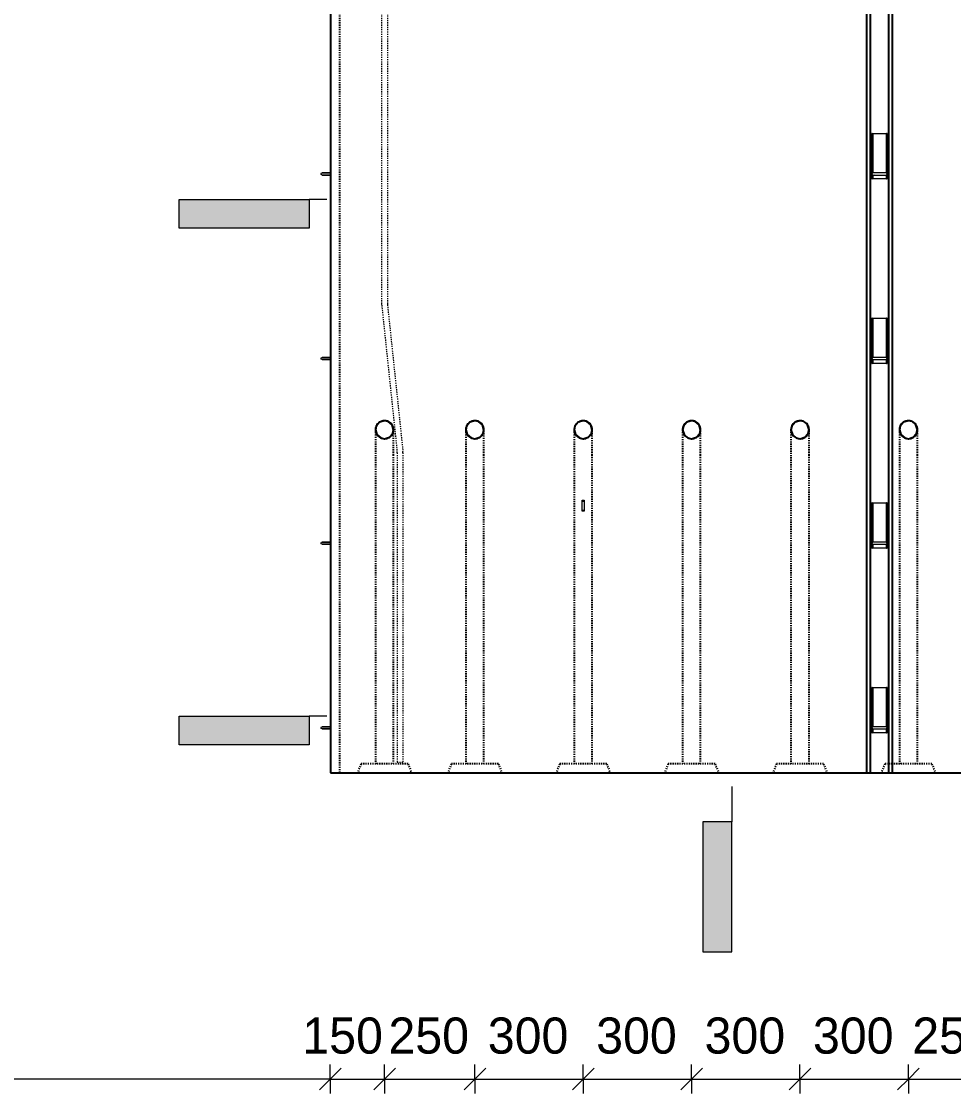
# Model space of a CAD drawing. Header units: millimetres. Extents: x 62878 to 76946, y 2133 to 10513.
# Drawn here: x 66028 to 68608, y 2382 to 5350 of the extents above; entities that cross this region are included whole.
import ezdxf

# ---------------------------------------------------------------- set-up
doc = ezdxf.new("R2010")
doc.units = ezdxf.units.MM
doc.linetypes.add('Dash', pattern=[6.36, 3.18, -3.18])
for name, color, linetype, lineweight in [('A-ANNO-DIMS', 211, 'Continuous', 9), ('A-ANNO-DIMS-40', 211, 'Continuous', 9), ('A-DETL-MBND', 5, 'Continuous', 18), ('A-GENM', 13, 'Continuous', 18), ('A-WALL', 113, 'Continuous', 25), ('A-WALL-HDLN', 110, 'Dash', 25), ('G-ANNO-SYMB', 111, 'Continuous', 9), ('S-RBAR', 171, 'Continuous', 18)]:
    doc.layers.add(name, color=color, linetype=linetype, lineweight=lineweight)
doc.styles.add('Nirmala UI Semilight', font='NirmalaS.ttf', dxfattribs={"height": 100})
doc.dimstyles.new('Diagonal_-_2_5mm_NI_UI', dxfattribs={"dimscale": 304.8, "dimtxt": 104.736395, "dimasz": 0.19685, "dimexe": 0.131234, "dimexo": 0.0625, "dimgap": 0.131234, "dimtad": 1, "dimdec": 4, "dimzin": 0, "dimdsep": 46, "dimtxsty": 'Nirmala UI Semilight', "dimblk1": 'OBLIQUE', "dimblk2": 'OBLIQUE', "dimsah": 1, "dimcen": 0.09, "dimazin": 0, "dimtfac": 1, "dimtdec": 4, "dimtix": 1, "dimtmove": 0, "dimatfit": 3, "dimfxl": 0.131234, "dimfxlon": 1, "dimtvp": 1, "dimtolj": 1, "dimtzin": 0, "dimarcsym": 2})
doc.dimstyles.new('Diagonal_-_2_5mm_NI_UI_2', dxfattribs={"dimscale": 304.8, "dimtxt": 104.736395, "dimasz": 0.19685, "dimexe": 0.131234, "dimexo": 0.0625, "dimgap": 0.131234, "dimtad": 1, "dimdec": 4, "dimzin": 0, "dimdsep": 46, "dimtxsty": 'Nirmala UI Semilight', "dimblk1": 'OBLIQUE', "dimblk2": 'OBLIQUE', "dimsah": 1, "dimcen": 0.09, "dimazin": 0, "dimtfac": 1, "dimtdec": 4, "dimtix": 1, "dimtmove": 2, "dimatfit": 3, "dimfxl": 0.131234, "dimfxlon": 1, "dimtvp": 1, "dimtolj": 1, "dimtzin": 0, "dimarcsym": 2})

# ---------------------------------------------------------------- blocks, each defined once
blk = doc.blocks.new('loopbox down bent - Wire Loop-602462-Elevation Front')
at = {"layer": 'A-GENM'}
for p, q in [((66857.3, 3905.8), (66858, 3905.8)), ((66883, 3908.8), (66881.5, 3908.8)), ((66881.5, 3902.7), (66883, 3902.7))]:
    blk.add_line(p, q, dxfattribs=at)
at = {"layer": 'A-GENM', "flags": 128}
for points in [[(66857.3, 3905.8), (66858.7, 3908.3), (66860.3, 3908.8)], [(66860.3, 3902.7), (66857.8, 3904.1), (66857.3, 3905.8)], [(66881.5, 3908.8), (66869.6, 3908.8), (66861.6, 3908.8), (66860.3, 3908.8)], [(66860.3, 3908.8), (66864.3, 3908.8), (66874.5, 3908.8), (66881.5, 3908.8)], [(66881.5, 3902.7), (66869.6, 3902.7), (66861.6, 3902.7), (66860.3, 3902.7)], [(66860.3, 3902.7), (66864.3, 3902.7), (66874.5, 3902.7), (66881.5, 3902.7)]]:
    blk.add_lwpolyline(points, dxfattribs=at)
blk = doc.blocks.new('loopbox down bent - Wire Loop-V1-Elevation Front')
at = {"layer": 'A-GENM'}
for p, q in [((68382, 4017.2), (68382, 3906.8)), ((68383.2, 4017.2), (68382.1, 4017.2)), ((68383.2, 4017.2), (68384.8, 4017.2)), ((68384.8, 4017.2), (68384.8, 3908.7)), ((68384.8, 4017.2), (68421.2, 4017.2)), ((68421.2, 4016.3), (68384.8, 4016.3)), ((68421.2, 4017.2), (68422.8, 4017.2)), ((68421.2, 4017.2), (68421.2, 3908.7)), ((68424, 4017.2), (68422.8, 4017.2)), ((68424, 3904.8), (68424, 4017.2)), ((68382, 3906.7), (68382, 3892.3)), ((68382.1, 3892.3), (68383.2, 3892.3)), ((68384.8, 3892.3), (68383.2, 3892.3)), ((68384.5, 3908.8), (68384.7, 3908.8)), ((68384.7, 3902.7), (68384.5, 3902.7)), ((68384.8, 3902.8), (68384.8, 3892.3)), ((68384.8, 3893.1), (68421.2, 3893.1)), ((68421.2, 3892.3), (68384.8, 3892.3)), ((68421.2, 3902.8), (68421.2, 3892.3)), ((68422.8, 3892.3), (68421.2, 3892.3)), ((68421.4, 3908.8), (68421.6, 3908.8)), ((68421.6, 3902.7), (68421.4, 3902.7)), ((68422.8, 3892.3), (68424, 3892.3)), ((68424, 3892.3), (68424, 3904.7))]:
    blk.add_line(p, q, dxfattribs=at)
at = {"layer": 'A-GENM', "flags": 128}
for points in [[(68381.5, 3905.7), (68382.9, 3908.3), (68384.5, 3908.8)], [(68384.5, 3902.7), (68382, 3904.1), (68381.5, 3905.7)], [(68421.6, 3908.8), (68417.6, 3908.8), (68407.3, 3908.8), (68395.3, 3908.8), (68386.5, 3908.8), (68384.5, 3908.8)], [(68384.5, 3902.7), (68388.5, 3902.7), (68398.7, 3902.7), (68410.8, 3902.7), (68419.6, 3902.7), (68421.6, 3902.7)], [(68421.6, 3908.8), (68424.1, 3907.4), (68424.6, 3905.7)], [(68424.6, 3905.7), (68423.2, 3903.2), (68421.6, 3902.7)]]:
    blk.add_lwpolyline(points, dxfattribs=at)
at = {"layer": 'A-GENM'}
for start_param, end_param in [(0.108567, 0.261672), (2.87992, 3.101861), (5.759587, 6.174619), (3.255247, 3.349095)]:
    blk.add_ellipse((68388.6, 3905.7), major_axis=(0, 3.04), ratio=0.992467, start_param=start_param, end_param=end_param, dxfattribs=at)
blk = doc.blocks.new('RR spread anchor face based - RR-SA-1_4-160-614768-Elevation Front')
at = {"layer": 'A-GENM'}
for p, q in [((67660, 5602.2), (67660, 5604.7)), ((67660, 5604.7), (67666, 5604.7)), ((67660, 5577.2), (67660, 5602.2)), ((67660, 5602.2), (67666, 5602.2)), ((67666, 5604.7), (67666, 5602.2)), ((67666, 5602.2), (67666, 5577.2)), ((67660, 5574.7), (67660, 5577.2)), ((67660, 5577.2), (67666, 5577.2)), ((67666, 5574.7), (67660, 5574.7)), ((67666, 5577.2), (67666, 5574.7))]:
    blk.add_line(p, q, dxfattribs=at)
blk = doc.blocks.new('Detail View - M_Section Tail - Filled Horizontal-14034-Elevation Front')
at = {"layer": 'G-ANNO-SYMB'}
blk.add_hatch(color=256, dxfattribs=at).paths.add_polyline_path([(66824.4, 3347.3), (66824.4, 3427.3), (66464.4, 3427.3), (66464.4, 3347.3)])
for p, q in [((66464.4, 3347.3), (66464.4, 3427.3)), ((66464.4, 3427.3), (66824.4, 3427.3)), ((66824.4, 3427.3), (66824.4, 3347.3)), ((66824.4, 3347.3), (66464.4, 3347.3))]:
    blk.add_line(p, q, dxfattribs=at)
blk = doc.blocks.new('DIMBLOCK60-Elevation Front')
at = {"layer": 'A-ANNO-DIMS-40'}
for p, q in [((66883, 2422.5), (66883, 2462.5)), ((66883, 2422.5), (66913, 2452.5)), ((67033, 2422.5), (67033, 2462.5)), ((67033, 2422.5), (67063, 2452.5)), ((66883, 2422.5), (66853, 2392.5)), ((66883, 2422.5), (67033, 2422.5)), ((66883, 2422.5), (66883, 2382.5)), ((67033, 2422.5), (67003, 2392.5)), ((67033, 2422.5), (67033, 2382.5))]:
    blk.add_line(p, q, dxfattribs=at)
at = {"layer": 'A-ANNO-DIMS-40', "color": 0, "insert": (66805.4, 2593), "char_height": 100, "width": 246.797, "attachment_point": 1, "line_spacing_factor": 1.142579, "style": 'Nirmala UI Semilight'}
blk.add_mtext('150', dxfattribs=at)
blk = doc.blocks.new('_Oblique')
at = {"color": 0, "linetype": 'ByBlock', "lineweight": -2}
blk.add_line((-0.5, -0.5), (0.5, 0.5), dxfattribs=at)
blk = doc.blocks.new('DIMBLOCK61-Elevation Front')
at = {"layer": 'A-ANNO-DIMS-40'}
for p, q in [((67033, 2422.5), (67033, 2462.5)), ((67033, 2422.5), (67063, 2452.5)), ((67283, 2422.5), (67283, 2462.5)), ((67283, 2422.5), (67313, 2452.5)), ((67033, 2422.5), (67003, 2392.5)), ((67033, 2422.5), (67283, 2422.5)), ((67033, 2422.5), (67033, 2382.5)), ((67283, 2422.5), (67253, 2392.5)), ((67283, 2422.5), (67283, 2382.5))]:
    blk.add_line(p, q, dxfattribs=at)
at = {"layer": 'A-ANNO-DIMS-40', "color": 0, "insert": (67043.8, 2593), "char_height": 100, "width": 274.219, "attachment_point": 1, "line_spacing_factor": 1.142579, "style": 'Nirmala UI Semilight'}
blk.add_mtext('250', dxfattribs=at)
blk = doc.blocks.new('DIMBLOCK62-Elevation Front')
at = {"layer": 'A-ANNO-DIMS-40'}
for p, q in [((67283, 2422.5), (67283, 2462.5)), ((67283, 2422.5), (67313, 2452.5)), ((67583, 2422.5), (67583, 2462.5)), ((67583, 2422.5), (67613, 2452.5)), ((67283, 2422.5), (67253, 2392.5)), ((67283, 2422.5), (67583, 2422.5)), ((67283, 2422.5), (67283, 2382.5)), ((67583, 2422.5), (67553, 2392.5)), ((67583, 2422.5), (67583, 2382.5))]:
    blk.add_line(p, q, dxfattribs=at)
at = {"layer": 'A-ANNO-DIMS-40', "color": 0, "insert": (67318.8, 2593), "char_height": 100, "width": 274.219, "attachment_point": 1, "line_spacing_factor": 1.142579, "style": 'Nirmala UI Semilight'}
blk.add_mtext('300', dxfattribs=at)
blk = doc.blocks.new('DIMBLOCK63-Elevation Front')
at = {"layer": 'A-ANNO-DIMS-40'}
for p, q in [((67583, 2422.5), (67583, 2462.5)), ((67583, 2422.5), (67613, 2452.5)), ((67883, 2422.5), (67883, 2462.5)), ((67883, 2422.5), (67913, 2452.5)), ((67583, 2422.5), (67553, 2392.5)), ((67583, 2422.5), (67883, 2422.5)), ((67583, 2422.5), (67583, 2382.5)), ((67883, 2422.5), (67853, 2392.5)), ((67883, 2422.5), (67883, 2382.5))]:
    blk.add_line(p, q, dxfattribs=at)
at = {"layer": 'A-ANNO-DIMS-40', "color": 0, "insert": (67618.8, 2593), "char_height": 100, "width": 274.219, "attachment_point": 1, "line_spacing_factor": 1.142579, "style": 'Nirmala UI Semilight'}
blk.add_mtext('300', dxfattribs=at)
blk = doc.blocks.new('DIMBLOCK64-Elevation Front')
at = {"layer": 'A-ANNO-DIMS-40'}
for p, q in [((67883, 2422.5), (67883, 2462.5)), ((67883, 2422.5), (67913, 2452.5)), ((68183, 2422.5), (68183, 2462.5)), ((68183, 2422.5), (68213, 2452.5)), ((67883, 2422.5), (67853, 2392.5)), ((67883, 2422.5), (68183, 2422.5)), ((67883, 2422.5), (67883, 2382.5)), ((68183, 2422.5), (68153, 2392.5)), ((68183, 2422.5), (68183, 2382.5))]:
    blk.add_line(p, q, dxfattribs=at)
at = {"layer": 'A-ANNO-DIMS-40', "color": 0, "insert": (67918.8, 2593), "char_height": 100, "width": 274.219, "attachment_point": 1, "line_spacing_factor": 1.142579, "style": 'Nirmala UI Semilight'}
blk.add_mtext('300', dxfattribs=at)
blk = doc.blocks.new('DIMBLOCK65-Elevation Front')
at = {"layer": 'A-ANNO-DIMS-40'}
for p, q in [((68183, 2422.5), (68183, 2462.5)), ((68183, 2422.5), (68213, 2452.5)), ((68483, 2422.5), (68483, 2462.5)), ((68483, 2422.5), (68513, 2452.5)), ((68183, 2422.5), (68153, 2392.5)), ((68183, 2422.5), (68483, 2422.5)), ((68183, 2422.5), (68183, 2382.5)), ((68483, 2422.5), (68453, 2392.5)), ((68483, 2422.5), (68483, 2382.5))]:
    blk.add_line(p, q, dxfattribs=at)
at = {"layer": 'A-ANNO-DIMS-40', "color": 0, "insert": (68218.8, 2593), "char_height": 100, "width": 274.219, "attachment_point": 1, "line_spacing_factor": 1.142579, "style": 'Nirmala UI Semilight'}
blk.add_mtext('300', dxfattribs=at)
blk = doc.blocks.new('DIMBLOCK66-Elevation Front')
at = {"layer": 'A-ANNO-DIMS-40'}
for p, q in [((68483, 2422.5), (68483, 2462.5)), ((68483, 2422.5), (68513, 2452.5)), ((68733, 2422.5), (68733, 2462.5)), ((68733, 2422.5), (68763, 2452.5)), ((68483, 2422.5), (68453, 2392.5)), ((68483, 2422.5), (68733, 2422.5)), ((68483, 2422.5), (68483, 2382.5)), ((68733, 2422.5), (68703, 2392.5)), ((68733, 2422.5), (68733, 2382.5))]:
    blk.add_line(p, q, dxfattribs=at)
at = {"layer": 'A-ANNO-DIMS-40', "color": 0, "insert": (68493.8, 2593), "char_height": 100, "width": 274.219, "attachment_point": 1, "line_spacing_factor": 1.142579, "style": 'Nirmala UI Semilight'}
blk.add_mtext('250', dxfattribs=at)

msp = doc.modelspace()

# ---------------------------------------------------------------- linework, layer by layer
at = {"layer": 'A-DETL-MBND'}
msp.add_line((66883.04259, 2422.48443), (65294.02595, 2422.48443), dxfattribs=at)
at = {"layer": 'A-WALL'}
for p, q in [((66883.04259, 6199.75), (66883.04259, 3269.75)), ((68378.04259, 3269.75), (68378.04259, 6199.75)), ((68428.04259, 6199.75), (68428.04259, 3269.75)), ((68438.04259, 6199.75), (68438.04259, 3269.75)), ((68368.04259, 3269.75), (68368.04259, 6162.2354)), ((66883.04259, 3269.75), (70643.04259, 3269.75))]:
    msp.add_line(p, q, dxfattribs=at)
at = {"layer": 'A-WALL', "flags": 128}
for points in [[(67033.04259, 4244.75), (67019.4461, 4240.72941), (67010.22289, 4229.96085), (67008.04259, 4219.75)], [(67058.04259, 4219.75), (67054.022, 4233.34648), (67043.25344, 4242.5697), (67033.04259, 4244.75)], [(67283.04259, 4244.75), (67269.4461, 4240.72941), (67260.22289, 4229.96085), (67258.04259, 4219.75)], [(67308.04259, 4219.75), (67304.022, 4233.34648), (67293.25344, 4242.5697), (67283.04259, 4244.75)], [(67583.04259, 4244.75), (67569.4461, 4240.72941), (67560.22289, 4229.96085), (67558.04259, 4219.75)], [(67608.04259, 4219.75), (67604.022, 4233.34648), (67593.25344, 4242.5697), (67583.04259, 4244.75)], [(67883.04259, 4244.75), (67869.4461, 4240.72941), (67860.22289, 4229.96085), (67858.04259, 4219.75)], [(67908.04259, 4219.75), (67904.022, 4233.34648), (67893.25344, 4242.5697), (67883.04259, 4244.75)], [(68183.04259, 4244.75), (68169.4461, 4240.72941), (68160.22289, 4229.96085), (68158.04259, 4219.75)], [(68208.04259, 4219.75), (68204.022, 4233.34648), (68193.25344, 4242.5697), (68183.04259, 4244.75)], [(68483.04259, 4244.75), (68469.4461, 4240.72941), (68460.22289, 4229.96085), (68458.04259, 4219.75)], [(68508.04259, 4219.75), (68504.022, 4233.34648), (68493.25344, 4242.5697), (68483.04259, 4244.75)], [(67008.04259, 4219.75), (67012.06318, 4206.15352), (67022.83173, 4196.9303), (67033.04259, 4194.75)], [(67033.04259, 4194.75), (67046.63907, 4198.77059), (67055.86228, 4209.53915), (67058.04259, 4219.75)], [(67058.04259, 4214.73349), (67058.04259, 4218.40683), (67058.04259, 4219.75)], [(67258.04259, 4219.75), (67262.06318, 4206.15352), (67272.83173, 4196.9303), (67283.04259, 4194.75)], [(67283.04259, 4194.75), (67296.63907, 4198.77059), (67305.86228, 4209.53915), (67308.04259, 4219.75)], [(67308.04259, 4214.73349), (67308.04259, 4218.40683), (67308.04259, 4219.75)], [(67558.04259, 4219.75), (67562.06318, 4206.15352), (67572.83173, 4196.9303), (67583.04259, 4194.75)], [(67583.04259, 4194.75), (67596.63907, 4198.77059), (67605.86228, 4209.53915), (67608.04259, 4219.75)], [(67608.04259, 4214.73349), (67608.04259, 4218.40683), (67608.04259, 4219.75)], [(67858.04259, 4219.75), (67862.06318, 4206.15352), (67872.83173, 4196.9303), (67883.04259, 4194.75)], [(67883.04259, 4194.75), (67896.63907, 4198.77059), (67905.86228, 4209.53915), (67908.04259, 4219.75)], [(67908.04259, 4214.73349), (67908.04259, 4218.40683), (67908.04259, 4219.75)], [(68158.04259, 4219.75), (68162.06318, 4206.15352), (68172.83173, 4196.9303), (68183.04259, 4194.75)], [(68183.04259, 4194.75), (68196.63907, 4198.77059), (68205.86228, 4209.53915), (68208.04259, 4219.75)], [(68208.04259, 4214.73349), (68208.04259, 4218.40683), (68208.04259, 4219.75)], [(68458.04259, 4219.75), (68462.06318, 4206.15352), (68472.83173, 4196.9303), (68483.04259, 4194.75)], [(68483.04259, 4194.75), (68496.63907, 4198.77059), (68505.86228, 4209.53915), (68508.04259, 4219.75)], [(68508.04259, 4214.73349), (68508.04259, 4218.40683), (68508.04259, 4219.75)]]:
    msp.add_lwpolyline(points, dxfattribs=at)
at = {"layer": 'A-WALL'}
for centre, start, end in [((67033.04259, 4219.75), 90.72854384, 121.81475508), ((67033.04259, 4219.75), 69.06057072, 88.56601266), ((67283.04259, 4219.75), 90.72854384, 121.81475508), ((67283.04259, 4219.75), 69.06057072, 88.56601266), ((67583.04259, 4219.75), 90.72854384, 121.81475508), ((67583.04259, 4219.75), 69.06057072, 88.56601267), ((67883.04259, 4219.75), 90.72854384, 121.81475508), ((67883.04259, 4219.75), 69.06057072, 88.56601267), ((68183.04259, 4219.75), 90.72854384, 121.81475508), ((68183.04259, 4219.75), 69.06057072, 88.56601267), ((68483.04259, 4219.75), 90.72854384, 121.81475508), ((68483.04259, 4219.75), 69.06057072, 88.56601266), ((67033.04259, 4219.75), 180.45365512, 211.93425252), ((67033.04259, 4219.75), 158.67798033, 179.43987206), ((67033.04259, 4219.75), 154.78795759, 158.1875134), ((67033.04259, 4219.75), 124.91212201, 154.11708336), ((67033.04259, 4219.75), 122.44816864, 123.90411863), ((67033.04259, 4219.75), 64.80565983, 67.80492301), ((67033.04259, 4219.75), 34.93872002, 64.09938112), ((67033.04259, 4219.75), 32.30466284, 33.87752062), ((67033.04259, 4219.75), 0.39842692, 31.95826088), ((67033.04259, 4219.75), 338.70968858, 359.36744852), ((67283.04259, 4219.75), 180.45365512, 211.93425252), ((67283.04259, 4219.75), 158.67798033, 179.43987206), ((67283.04259, 4219.75), 154.78795759, 158.1875134), ((67283.04259, 4219.75), 124.91212201, 154.11708336), ((67283.04259, 4219.75), 122.44816864, 123.90411863), ((67283.04259, 4219.75), 64.80565983, 67.80492301), ((67283.04259, 4219.75), 34.93872002, 64.09938112), ((67283.04259, 4219.75), 32.30466284, 33.87752062), ((67283.04259, 4219.75), 0.39842692, 31.95826088), ((67283.04259, 4219.75), 338.70968858, 359.36744852), ((67583.04259, 4219.75), 180.45365512, 211.93425252), ((67583.04259, 4219.75), 158.67798033, 179.43987206), ((67583.04259, 4219.75), 154.78795759, 158.1875134), ((67583.04259, 4219.75), 124.91212201, 154.11708336), ((67583.04259, 4219.75), 122.44816864, 123.90411863), ((67583.04259, 4219.75), 64.80565983, 67.80492301), ((67583.04259, 4219.75), 34.93872002, 64.09938112), ((67583.04259, 4219.75), 32.30466284, 33.87752062), ((67583.04259, 4219.75), 0.39842692, 31.95826088), ((67583.04259, 4219.75), 338.70968858, 359.36744852), ((67883.04259, 4219.75), 180.45365512, 211.93425252), ((67883.04259, 4219.75), 158.67798033, 179.43987206), ((67883.04259, 4219.75), 154.78795759, 158.1875134), ((67883.04259, 4219.75), 124.91212201, 154.11708336), ((67883.04259, 4219.75), 122.44816864, 123.90411863), ((67883.04259, 4219.75), 64.80565983, 67.80492301), ((67883.04259, 4219.75), 34.93872002, 64.09938112), ((67883.04259, 4219.75), 32.30466284, 33.87752062), ((67883.04259, 4219.75), 0.39842692, 31.95826088), ((67883.04259, 4219.75), 338.70968858, 359.36744852), ((68183.04259, 4219.75), 180.45365512, 211.93425252), ((68183.04259, 4219.75), 158.67798033, 179.43987206), ((68183.04259, 4219.75), 154.78795759, 158.1875134), ((68183.04259, 4219.75), 124.91212201, 154.11708336), ((68183.04259, 4219.75), 122.44816864, 123.90411863), ((68183.04259, 4219.75), 64.80565983, 67.80492301), ((68183.04259, 4219.75), 34.93872002, 64.09938112), ((68183.04259, 4219.75), 32.30466284, 33.87752062), ((68183.04259, 4219.75), 0.39842692, 31.95826088), ((68183.04259, 4219.75), 338.70968858, 359.36744852), ((68483.04259, 4219.75), 180.45365512, 211.93425252), ((68483.04259, 4219.75), 158.67798033, 179.43987206), ((68483.04259, 4219.75), 154.78795759, 158.1875134), ((68483.04259, 4219.75), 124.91212201, 154.11708336), ((68483.04259, 4219.75), 122.44816864, 123.90411863), ((68483.04259, 4219.75), 64.80565983, 67.80492301), ((68483.04259, 4219.75), 34.93872002, 64.09938112), ((68483.04259, 4219.75), 32.30466284, 33.87752062), ((68483.04259, 4219.75), 0.39842692, 31.95826088), ((68483.04259, 4219.75), 338.70968858, 359.36744852), ((67033.04259, 4219.75), 212.3286712, 213.89064593), ((67033.04259, 4219.75), 214.92559471, 244.10811664), ((67033.04259, 4219.75), 244.79692431, 247.80596728), ((67033.04259, 4219.75), 249.05952645, 268.56839784), ((67033.04259, 4219.75), 270.72615516, 301.81579347), ((67033.04259, 4219.75), 302.44713025, 303.92500985), ((67033.04259, 4219.75), 304.89123079, 334.13098747), ((67033.04259, 4219.75), 334.77405349, 338.15580516), ((67283.04259, 4219.75), 212.3286712, 213.89064593), ((67283.04259, 4219.75), 214.92559471, 244.10811664), ((67283.04259, 4219.75), 244.79692431, 247.80596728), ((67283.04259, 4219.75), 249.05952645, 268.56839784), ((67283.04259, 4219.75), 270.72615516, 301.81579347), ((67283.04259, 4219.75), 302.44713025, 303.92500985), ((67283.04259, 4219.75), 304.89123079, 334.13098747), ((67283.04259, 4219.75), 334.77405349, 338.15580516), ((67583.04259, 4219.75), 212.3286712, 213.89064593), ((67583.04259, 4219.75), 214.92559471, 244.10811664), ((67583.04259, 4219.75), 244.79692431, 247.80596728), ((67583.04259, 4219.75), 249.05952645, 268.56839784), ((67583.04259, 4219.75), 270.72615516, 301.81579347), ((67583.04259, 4219.75), 302.44713025, 303.92500985), ((67583.04259, 4219.75), 304.89123079, 334.13098747), ((67583.04259, 4219.75), 334.77405349, 338.15580516), ((67883.04259, 4219.75), 212.3286712, 213.89064593), ((67883.04259, 4219.75), 214.92559471, 244.10811664), ((67883.04259, 4219.75), 244.79692431, 247.80596728), ((67883.04259, 4219.75), 249.05952645, 268.56839784), ((67883.04259, 4219.75), 270.72615516, 301.81579347), ((67883.04259, 4219.75), 302.44713025, 303.92500985), ((67883.04259, 4219.75), 304.89123079, 334.13098747), ((67883.04259, 4219.75), 334.77405349, 338.15580516), ((68183.04259, 4219.75), 212.3286712, 213.89064593), ((68183.04259, 4219.75), 214.92559471, 244.10811664), ((68183.04259, 4219.75), 244.79692431, 247.80596728), ((68183.04259, 4219.75), 249.05952645, 268.56839784), ((68183.04259, 4219.75), 270.72615516, 301.81579347), ((68183.04259, 4219.75), 302.44713025, 303.92500985), ((68183.04259, 4219.75), 304.89123079, 334.13098747), ((68183.04259, 4219.75), 334.77405349, 338.15580516), ((68483.04259, 4219.75), 212.3286712, 213.89064593), ((68483.04259, 4219.75), 214.92559471, 244.10811664), ((68483.04259, 4219.75), 244.79692431, 247.80596728), ((68483.04259, 4219.75), 249.05952645, 268.56839784), ((68483.04259, 4219.75), 270.72615516, 301.81579347), ((68483.04259, 4219.75), 302.44713025, 303.92500985), ((68483.04259, 4219.75), 304.89123079, 334.13098747), ((68483.04259, 4219.75), 334.77405349, 338.15580516)]:
    msp.add_arc(centre, 25, start, end, dxfattribs=at)
at = {"layer": 'A-WALL-HDLN'}
for p, q in [((66908.04259, 6199.70039), (66908.04259, 3269.75)), ((67008.04259, 4149.75), (67008.04259, 3294.79961)), ((67058.04259, 3294.79961), (67058.04259, 4149.75)), ((67258.04259, 4149.75), (67258.04259, 3294.75)), ((67308.04259, 3294.75), (67308.04259, 4149.75)), ((67558.04259, 4149.75), (67558.04259, 3294.75)), ((67608.04259, 3294.75), (67608.04259, 4149.75)), ((67858.04259, 4149.75), (67858.04259, 3294.75)), ((67908.04259, 3294.75), (67908.04259, 4149.75)), ((68158.04259, 4149.75), (68158.04259, 3294.75)), ((68208.04259, 3294.75), (68208.04259, 4149.75)), ((68458.04259, 4149.75), (68458.04259, 3294.75)), ((68508.04259, 3294.75), (68508.04259, 4149.75)), ((66968.04259, 3294.75), (66958.06243, 3269.79961)), ((67098.04259, 3294.75), (66968.04259, 3294.75)), ((67098.04259, 3294.75), (67108.02274, 3269.79961)), ((67218.04259, 3294.75), (67208.04259, 3269.75)), ((67348.04259, 3294.75), (67218.04259, 3294.75)), ((67348.04259, 3294.75), (67358.04259, 3269.75)), ((67518.04259, 3294.75), (67508.04259, 3269.75)), ((67648.04259, 3294.75), (67518.04259, 3294.75)), ((67648.04259, 3294.75), (67658.04259, 3269.75)), ((67818.04259, 3294.75), (67808.04259, 3269.75)), ((67948.04259, 3294.75), (67818.04259, 3294.75)), ((67948.04259, 3294.75), (67958.04259, 3269.75)), ((68118.04259, 3294.75), (68108.04259, 3269.75)), ((68248.04259, 3294.75), (68118.04259, 3294.75)), ((68248.04259, 3294.75), (68258.04259, 3269.75)), ((68418.04259, 3294.75), (68408.04259, 3269.75)), ((68427.99298, 3294.75), (68418.04259, 3294.75)), ((68437.99298, 3294.75), (68428.09219, 3294.75)), ((68548.04259, 3294.75), (68438.09219, 3294.75)), ((68548.04259, 3294.75), (68558.04259, 3269.75))]:
    msp.add_line(p, q, dxfattribs=at)
at = {"layer": 'A-WALL-HDLN', "flags": 128}
for points in [[(67008.04259, 4219.36993), (67008.04259, 4215.65728), (67008.04259, 4203.85771), (67008.04259, 4185.73107), (67008.04259, 4163.39699), (67008.04259, 4149.75)], [(67058.04259, 4149.75), (67058.04259, 4173.33453), (67058.04259, 4194.16121), (67058.04259, 4209.79467), (67058.04259, 4214.72513)], [(67258.04259, 4219.36993), (67258.04259, 4215.65728), (67258.04259, 4203.85771), (67258.04259, 4185.73107), (67258.04259, 4163.39699), (67258.04259, 4149.75)], [(67308.04259, 4149.75), (67308.04259, 4173.33453), (67308.04259, 4194.16121), (67308.04259, 4209.79467), (67308.04259, 4214.72513)], [(67558.04259, 4219.36993), (67558.04259, 4215.65728), (67558.04259, 4203.85771), (67558.04259, 4185.73107), (67558.04259, 4163.39699), (67558.04259, 4149.75)], [(67608.04259, 4149.75), (67608.04259, 4173.33453), (67608.04259, 4194.16121), (67608.04259, 4209.79467), (67608.04259, 4214.72513)], [(67858.04259, 4219.36993), (67858.04259, 4215.65728), (67858.04259, 4203.85771), (67858.04259, 4185.73107), (67858.04259, 4163.39699), (67858.04259, 4149.75)], [(67908.04259, 4149.75), (67908.04259, 4173.33453), (67908.04259, 4194.16121), (67908.04259, 4209.79467), (67908.04259, 4214.72513)], [(68158.04259, 4219.36993), (68158.04259, 4215.65728), (68158.04259, 4203.85771), (68158.04259, 4185.73107), (68158.04259, 4163.39699), (68158.04259, 4149.75)], [(68208.04259, 4149.75), (68208.04259, 4173.33453), (68208.04259, 4194.16121), (68208.04259, 4209.79467), (68208.04259, 4214.72513)], [(68458.04259, 4219.36993), (68458.04259, 4215.65728), (68458.04259, 4203.85771), (68458.04259, 4185.73107), (68458.04259, 4163.39699), (68458.04259, 4149.75)], [(68508.04259, 4149.75), (68508.04259, 4173.33453), (68508.04259, 4194.16121), (68508.04259, 4209.79467), (68508.04259, 4214.72513)]]:
    msp.add_lwpolyline(points, dxfattribs=at)
at = {"layer": 'G-ANNO-SYMB'}
for p, q in [((66873.54724, 4857.348), (66824.39725, 4857.348)), ((66873.54724, 3427.348), (66824.39725, 3427.348)), ((67994.5361, 3232.5864), (67994.5361, 3134.34011))]:
    msp.add_line(p, q, dxfattribs=at)
at = {"layer": 'S-RBAR', "linetype": 'Dash'}
for p, q in [((67025.04259, 6199.70039), (67025.04259, 4569.16564)), ((67041.04259, 6199.70039), (67041.04259, 4569.16564)), ((67025.30553, 4564.14827), (67067.86729, 4159.20025)), ((67041.21788, 4565.82073), (67083.77964, 4160.87271)), ((67068.04259, 4155.85534), (67068.04259, 3299.75)), ((67084.04259, 4155.85534), (67084.04259, 3299.75)), ((67068.04259, 3299.75), (67084.04259, 3299.75))]:
    msp.add_line(p, q, dxfattribs=at)
for centre, radius, start, end in [((67073.04259, 4569.16564), 48, 180, 186), ((67073.04259, 4569.16564), 32, 180, 186), ((67036.04259, 4155.85534), 32, 360, 6), ((67036.04259, 4155.85534), 48, 0, 6)]:
    msp.add_arc(centre, radius, start, end, dxfattribs=at)

# ---------------------------------------------------------------- block references
at = {"layer": 'A-GENM'}
for name, p in [('loopbox down bent - Wire Loop-V1-Elevation Front', (0, 1022)), ('loopbox down bent - Wire Loop-602462-Elevation Front', (0, 1022)), ('loopbox down bent - Wire Loop-V1-Elevation Front', (0, 511)), ('loopbox down bent - Wire Loop-602462-Elevation Front', (0, 511)), ('RR spread anchor face based - RR-SA-1_4-160-614768-Elevation Front', (-80, -1580)), ('loopbox down bent - Wire Loop-V1-Elevation Front', (0, 0)), ('loopbox down bent - Wire Loop-602462-Elevation Front', (0, 0)), ('loopbox down bent - Wire Loop-V1-Elevation Front', (0, -511)), ('loopbox down bent - Wire Loop-602462-Elevation Front', (0, -511))]:
    msp.add_blockref(name, p, dxfattribs=at)
at = {"layer": 'G-ANNO-SYMB'}
for p in [(0, 1430), (0, 0)]:
    msp.add_blockref('Detail View - M_Section Tail - Filled Horizontal-14034-Elevation Front', p, dxfattribs=at)
at = {"layer": 'G-ANNO-SYMB', "extrusion": (0, 0, -1), "rotation": 90.00000000000077}
msp.add_blockref('Detail View - M_Section Tail - Filled Horizontal-14034-Elevation Front', (-64567.1881, -63690.05715), dxfattribs=at)

# ---------------------------------------------------------------- dimensions: what is measured, and where the dimension line sits
at = {"layer": 'A-ANNO-DIMS'}
dim = msp.add_linear_dim(base=(67033.04259, 2422.48443), p1=(66883.04259, 2462.48443), p2=(67033.04259, 2462.48443), dimstyle='Diagonal_-_2_5mm_NI_UI_2', override={"dimpost": '<>', "dimfxl": 150}, dxfattribs=at)
dim.commit()
dim.dimension.update_dxf_attribs({"geometry": 'DIMBLOCK60-Elevation Front', "text_midpoint": (66928.78218, 2526.28653), "dimtype": 160})
for base, p1, p2, override, picture, middle in [((67283.04259, 2422.48443), (67033.04259, 2462.48443), (67283.04259, 2462.48443), {"dimpost": '<>', "dimfxl": 250}, 'DIMBLOCK61-Elevation Front', (67158.04259, 2514.15807)), ((67583.04259, 2422.48443), (67283.04259, 2462.48443), (67583.04259, 2462.48443), {"dimpost": '<>', "dimfxl": 300}, 'DIMBLOCK62-Elevation Front', (67433.04259, 2514.19294)), ((67883.04259, 2422.48443), (67583.04259, 2462.48443), (67883.04259, 2462.48443), {"dimpost": '<>', "dimfxl": 300}, 'DIMBLOCK63-Elevation Front', (67733.04259, 2514.19294)), ((68183.04259, 2422.48443), (67883.04259, 2462.48443), (68183.04259, 2462.48443), {"dimpost": '<>', "dimfxl": 300}, 'DIMBLOCK64-Elevation Front', (68033.04259, 2514.19294)), ((68483.04259, 2422.48443), (68183.04259, 2462.48443), (68483.04259, 2462.48443), {"dimpost": '<>', "dimfxl": 300}, 'DIMBLOCK65-Elevation Front', (68333.04259, 2514.19294)), ((68733.04259, 2422.48443), (68483.04259, 2462.48443), (68733.04259, 2462.48443), {"dimpost": '<>', "dimfxl": 250}, 'DIMBLOCK66-Elevation Front', (68608.04259, 2514.15807))]:
    dim = msp.add_linear_dim(base=base, p1=p1, p2=p2, dimstyle='Diagonal_-_2_5mm_NI_UI', override=override, dxfattribs=at)
    dim.commit()
    dim.dimension.update_dxf_attribs({"geometry": picture, "text_midpoint": middle})

doc.saveas('drawing.dxf')
